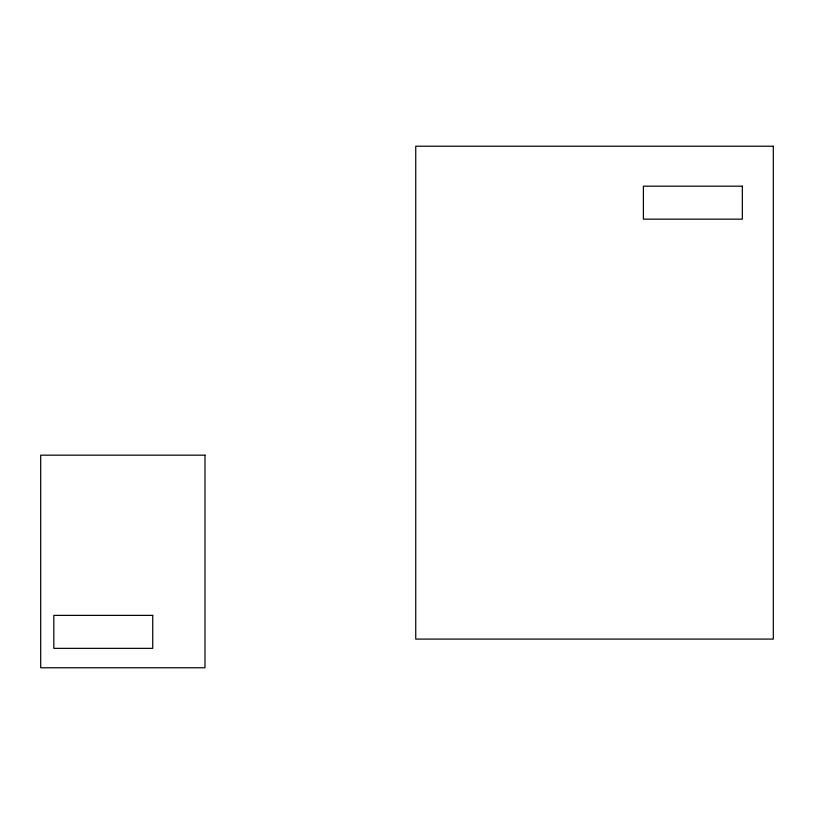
<?xml version="1.0" encoding="UTF-8"?>
<svg xmlns="http://www.w3.org/2000/svg" width="814" height="814" viewBox="0 0 814 814"><rect width="100%" height="100%" fill="white"/><g stroke="black" fill="none" stroke-linecap="round" stroke-linejoin="round"><path stroke-width="1.22" d="M773.3 146.225L415.74 146.225L415.74 639.092L773.3 639.092L773.3 146.225M742.327 186.182L643.396 186.182L643.396 219.159L742.327 219.159L742.327 186.182M204.986 455.168L40.7 455.168L40.7 667.775L204.986 667.775L204.986 455.168M152.737 615.374L53.816 615.374L53.816 648.351L152.737 648.351L152.737 615.374"/></g></svg>
